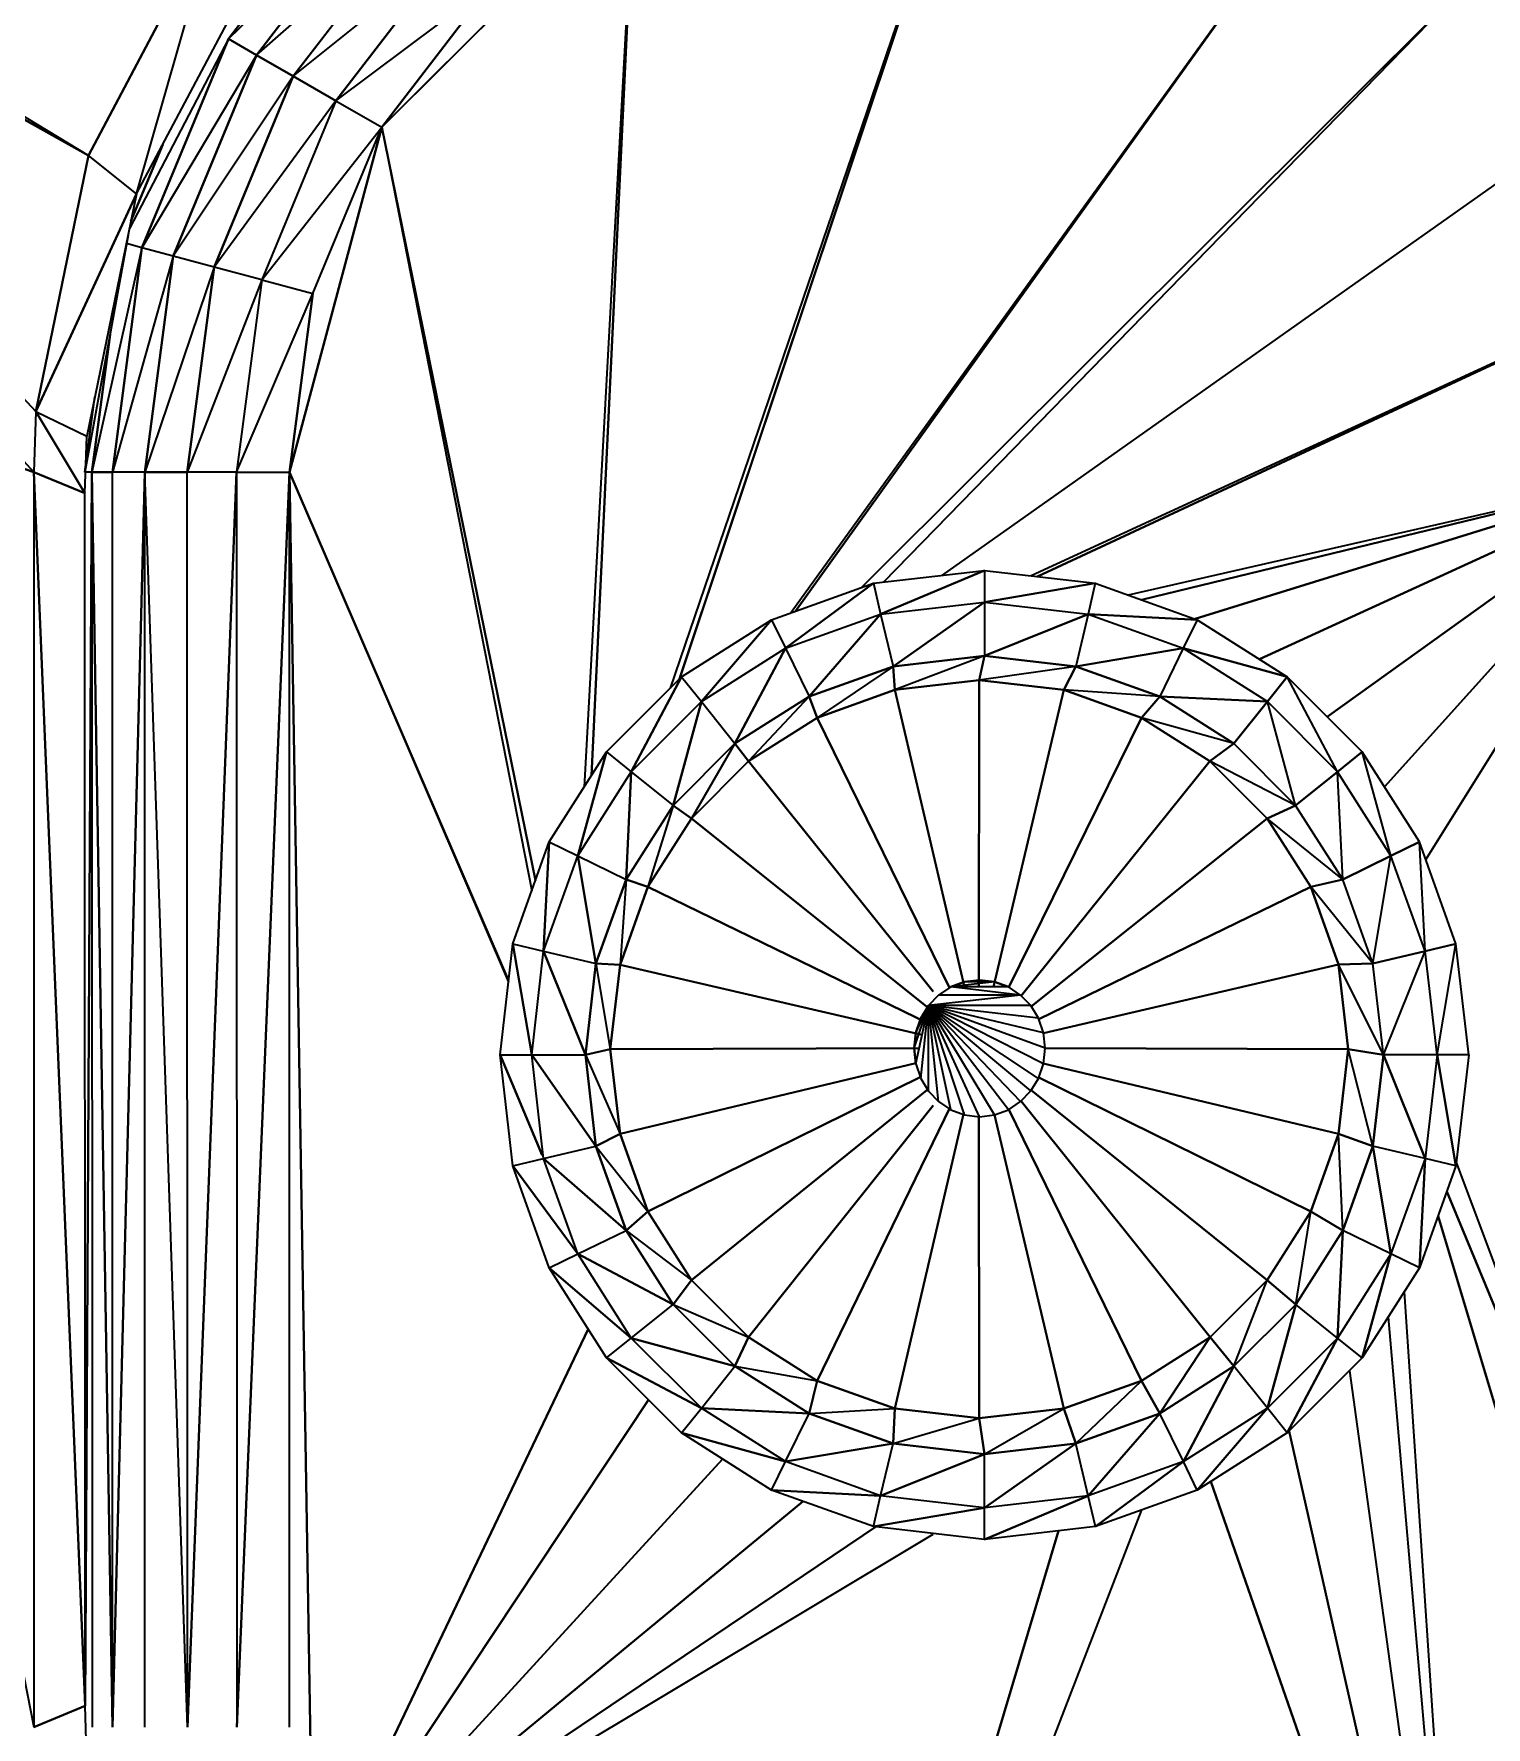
# Model space of a CAD drawing. Header units: millimetres. Extents: x -234375 to -184638, y -91483 to -70216.
# Drawn here: x -229682.9 to -229541.7, y -73796.3 to -73631.7 of the extents above; entities that cross this region are included whole.
import ezdxf

# ---------------------------------------------------------------- set-up
doc = ezdxf.new("R2010")
doc.units = ezdxf.units.MM
doc.header["$MEASUREMENT"] = 0
doc.layers.add('New_Drawing & Figure_Pen_No__7', color=7, linetype='Continuous', lineweight=35)

msp = doc.modelspace()

# ---------------------------------------------------------------- linework, layer by layer
at = {"layer": 'New_Drawing & Figure_Pen_No__7', "color": 7, "linetype": 'Continuous', "lineweight": 35}
for p, q in [((-229761.61, -73592.5), (-229677.63, -73643.48)), ((-229761.61, -73592.5), (-229677.63, -73643.48)), ((-229591.03, -73607.22), (-229621.03, -73695.28)), ((-229591.03, -73607.22), (-229621.03, -73695.28)), ((-229591.03, -73607.22), (-229620.13, -73694.38)), ((-229620.13, -73694.38), (-229591.03, -73607.22)), ((-229736.22, -73610.76), (-229682.75, -73668.39)), ((-229736.22, -73610.76), (-229677.63, -73643.48)), ((-229736.22, -73610.76), (-229682.75, -73668.39)), ((-229677.63, -73643.48), (-229736.22, -73610.76)), ((-229650.62, -73614.67), (-229664.01, -73632.13)), ((-229664.01, -73632.13), (-229650.62, -73614.67)), ((-229664.01, -73632.13), (-229648.38, -73616.91)), ((-229664.01, -73632.13), (-229648.38, -73616.91)), ((-229661.27, -73633.71), (-229648.38, -73616.91)), ((-229648.38, -73616.91), (-229661.27, -73633.71)), ((-229649.09, -73640.74), (-229624.55, -73616.2)), ((-229624.55, -73616.2), (-229649.09, -73640.74)), ((-229624.55, -73616.2), (-229629.42, -73704.92)), ((-229624.55, -73616.2), (-229629.42, -73704.92)), ((-229624.55, -73616.2), (-229628.69, -73703.77)), ((-229628.69, -73703.77), (-229624.55, -73616.2)), ((-229557.51, -73616.2), (-229609.26, -73687.93)), ((-229557.51, -73616.2), (-229609.26, -73687.93)), ((-229557.51, -73616.2), (-229608.84, -73687.78)), ((-229608.84, -73687.78), (-229557.51, -73616.2)), ((-229677.63, -73643.48), (-229665.12, -73619.87)), ((-229665.12, -73619.87), (-229677.63, -73643.48)), ((-229672.94, -73647.2), (-229665.12, -73619.87)), ((-229672.94, -73647.2), (-229665.12, -73619.87)), ((-229661.27, -73633.71), (-229645.47, -73619.82)), ((-229661.27, -73633.71), (-229645.47, -73619.82)), ((-229657.71, -73635.77), (-229645.47, -73619.82)), ((-229645.47, -73619.82), (-229657.71, -73635.77)), ((-229657.71, -73635.77), (-229642.08, -73623.21)), ((-229657.71, -73635.77), (-229642.08, -73623.21)), ((-229653.55, -73638.17), (-229642.08, -73623.21)), ((-229642.08, -73623.21), (-229653.55, -73638.17)), ((-229672.94, -73647.2), (-229661.11, -73624.87)), ((-229653.55, -73638.17), (-229638.44, -73626.85)), ((-229653.55, -73638.17), (-229638.44, -73626.85)), ((-229638.44, -73626.85), (-229649.09, -73640.74)), ((-229649.09, -73640.74), (-229638.44, -73626.85)), ((-229649.09, -73640.74), (-229638.44, -73626.85)), ((-229543.62, -73626.85), (-229602.42, -73685.48)), ((-229543.62, -73626.85), (-229602.42, -73685.48)), ((-229543.62, -73626.85), (-229600.3, -73684.96)), ((-229600.3, -73684.96), (-229543.62, -73626.85)), ((-229664.01, -73632.13), (-229673.64, -73650.57)), ((-229664.01, -73632.13), (-229673.64, -73650.57)), ((-229672.43, -73652.45), (-229664.01, -73632.13)), ((-229664.01, -73632.13), (-229672.43, -73652.45)), ((-229661.27, -73633.71), (-229664.01, -73632.13)), ((-229664.01, -73632.13), (-229661.27, -73633.71)), ((-229661.27, -73633.71), (-229672.43, -73652.45)), ((-229661.27, -73633.71), (-229672.43, -73652.45)), ((-229661.27, -73633.71), (-229669.38, -73653.27)), ((-229669.38, -73653.27), (-229661.27, -73633.71)), ((-229661.27, -73633.71), (-229657.71, -73635.77)), ((-229657.71, -73635.77), (-229661.27, -73633.71)), ((-229717.95, -73636.15), (-229682.94, -73674.26)), ((-229657.71, -73635.77), (-229669.38, -73653.27)), ((-229657.71, -73635.77), (-229669.38, -73653.27)), ((-229657.71, -73635.77), (-229665.4, -73654.34)), ((-229665.4, -73654.34), (-229657.71, -73635.77)), ((-229657.71, -73635.77), (-229653.55, -73638.17)), ((-229653.55, -73638.17), (-229657.71, -73635.77)), ((-229653.55, -73638.17), (-229665.4, -73654.34)), ((-229653.55, -73638.17), (-229665.4, -73654.34)), ((-229653.55, -73638.17), (-229660.76, -73655.58)), ((-229653.55, -73638.17), (-229660.76, -73655.58)), ((-229653.55, -73638.17), (-229649.09, -73640.74)), ((-229653.55, -73638.17), (-229649.09, -73640.74)), ((-229660.76, -73655.58), (-229649.09, -73640.74)), ((-229660.76, -73655.58), (-229649.09, -73640.74)), ((-229649.09, -73640.74), (-229658.07, -73674.26)), ((-229658.07, -73674.26), (-229649.09, -73640.74)), ((-229655.79, -73656.91), (-229649.09, -73640.74)), ((-229655.79, -73656.91), (-229649.09, -73640.74)), ((-229655.79, -73656.91), (-229649.09, -73640.74)), ((-229649.09, -73640.74), (-229634.14, -73713.99)), ((-229634.14, -73713.99), (-229649.09, -73640.74)), ((-229649.09, -73640.74), (-229634.5, -73714.98)), ((-229649.09, -73640.74), (-229634.5, -73714.98)), ((-229532.97, -73640.73), (-229594.58, -73684.3)), ((-229532.97, -73640.73), (-229594.58, -73684.3)), ((-229677.63, -73643.48), (-229682.75, -73668.39)), ((-229682.75, -73668.39), (-229677.63, -73643.48)), ((-229672.94, -73647.2), (-229677.63, -73643.48)), ((-229672.94, -73647.2), (-229677.63, -73643.48)), ((-229670.4, -73642.4), (-229673.49, -73649.87)), ((-229673.49, -73649.87), (-229670.4, -73642.4)), ((-229682.75, -73668.39), (-229672.94, -73647.2)), ((-229672.94, -73647.2), (-229682.75, -73668.39)), ((-229672.94, -73647.2), (-229677.79, -73670.77)), ((-229673.77, -73651.23), (-229677.97, -73674.26)), ((-229672.43, -73652.45), (-229673.92, -73652.05)), ((-229672.43, -73652.45), (-229673.92, -73652.05)), ((-229672.43, -73652.45), (-229677.29, -73674.26)), ((-229672.43, -73652.45), (-229677.29, -73674.26)), ((-229675.3, -73674.26), (-229672.43, -73652.45)), ((-229672.43, -73652.45), (-229675.3, -73674.26)), ((-229669.38, -73653.27), (-229675.3, -73674.26)), ((-229669.38, -73653.27), (-229675.3, -73674.26)), ((-229669.38, -73653.27), (-229672.43, -73652.45)), ((-229669.38, -73653.27), (-229672.43, -73652.45)), ((-229669.38, -73653.27), (-229672.14, -73674.26)), ((-229672.14, -73674.26), (-229669.38, -73653.27)), ((-229665.4, -73654.34), (-229669.38, -73653.27)), ((-229665.4, -73654.34), (-229669.38, -73653.27)), ((-229665.4, -73654.34), (-229672.14, -73674.26)), ((-229665.4, -73654.34), (-229672.14, -73674.26)), ((-229665.4, -73654.34), (-229668.02, -73674.26)), ((-229668.02, -73674.26), (-229665.4, -73654.34)), ((-229660.76, -73655.58), (-229665.4, -73654.34)), ((-229660.76, -73655.58), (-229665.4, -73654.34)), ((-229660.76, -73655.58), (-229668.02, -73674.26)), ((-229660.76, -73655.58), (-229668.02, -73674.26)), ((-229660.76, -73655.58), (-229663.22, -73674.26)), ((-229660.76, -73655.58), (-229663.22, -73674.26)), ((-229663.22, -73674.26), (-229655.79, -73656.91)), ((-229663.22, -73674.26), (-229655.79, -73656.91)), ((-229660.76, -73655.58), (-229655.79, -73656.91)), ((-229660.76, -73655.58), (-229655.79, -73656.91)), ((-229658.07, -73674.26), (-229655.79, -73656.91)), ((-229658.07, -73674.26), (-229655.79, -73656.91)), ((-229655.79, -73656.91), (-229658.07, -73674.26)), ((-229526.27, -73656.9), (-229585.93, -73684.35)), ((-229526.27, -73656.9), (-229585.93, -73684.35)), ((-229526.27, -73656.9), (-229585.32, -73684.42)), ((-229585.32, -73684.42), (-229526.27, -73656.9)), ((-229675.53, -73660.88), (-229677.29, -73674.26)), ((-229677.29, -73674.26), (-229675.53, -73660.88)), ((-229708.8, -73665.49), (-229682.93, -73796.31)), ((-229708.8, -73665.49), (-229682.94, -73674.26)), ((-229708.8, -73665.49), (-229682.93, -73796.31)), ((-229682.94, -73674.26), (-229708.8, -73665.49)), ((-229682.75, -73668.39), (-229682.94, -73674.26)), ((-229682.75, -73668.39), (-229682.94, -73674.26)), ((-229682.75, -73668.39), (-229677.79, -73670.77)), ((-229682.75, -73668.39), (-229677.97, -73676.32)), ((-229677.97, -73676.32), (-229682.75, -73668.39)), ((-229682.75, -73668.39), (-229677.79, -73670.77)), ((-229677.97, -73674.26), (-229677, -73666.95)), ((-229677.97, -73674.26), (-229677, -73666.95)), ((-229677.97, -73676.32), (-229677.79, -73670.77)), ((-229682.94, -73674.26), (-229677.96, -73794.25)), ((-229682.94, -73674.26), (-229682.93, -73796.31)), ((-229677.96, -73794.25), (-229682.94, -73674.26)), ((-229682.94, -73674.26), (-229677.97, -73676.32)), ((-229682.94, -73674.26), (-229682.93, -73796.31)), ((-229677.97, -73676.32), (-229682.94, -73674.26)), ((-229677.29, -73674.26), (-229677.97, -73674.26)), ((-229677.29, -73674.26), (-229677.97, -73674.26)), ((-229677.95, -73794.25), (-229677.29, -73674.26)), ((-229677.29, -73674.26), (-229677.95, -73794.25)), ((-229677.29, -73674.26), (-229677.28, -73796.31)), ((-229677.29, -73674.26), (-229675.29, -73796.31)), ((-229677.29, -73674.26), (-229677.28, -73796.31)), ((-229675.29, -73796.31), (-229677.29, -73674.26)), ((-229677.29, -73674.26), (-229675.3, -73674.26)), ((-229675.3, -73674.26), (-229677.29, -73674.26)), ((-229672.14, -73674.26), (-229675.3, -73674.26)), ((-229672.14, -73674.26), (-229675.3, -73674.26)), ((-229675.29, -73796.31), (-229675.3, -73674.26)), ((-229675.29, -73796.31), (-229675.3, -73674.26)), ((-229672.14, -73674.26), (-229675.29, -73796.31)), ((-229675.29, -73796.31), (-229672.14, -73674.26)), ((-229672.13, -73796.31), (-229672.14, -73674.26)), ((-229668.01, -73796.31), (-229672.14, -73674.26)), ((-229672.14, -73674.26), (-229668.02, -73674.26)), ((-229668.01, -73796.31), (-229672.14, -73674.26)), ((-229672.13, -73796.31), (-229672.14, -73674.26)), ((-229668.02, -73674.26), (-229672.14, -73674.26)), ((-229668.01, -73796.31), (-229668.02, -73674.26)), ((-229663.22, -73674.26), (-229668.02, -73674.26)), ((-229668.01, -73796.31), (-229668.02, -73674.26)), ((-229663.22, -73674.26), (-229668.02, -73674.26)), ((-229668.01, -73796.31), (-229663.22, -73674.26)), ((-229663.22, -73674.26), (-229668.01, -73796.31)), ((-229663.22, -73674.26), (-229663.21, -73796.31)), ((-229663.22, -73674.26), (-229663.21, -73796.31)), ((-229663.22, -73674.26), (-229658.07, -73674.26)), ((-229663.22, -73674.26), (-229658.07, -73674.26)), ((-229658.07, -73674.26), (-229663.21, -73796.31)), ((-229663.21, -73796.31), (-229658.07, -73674.26)), ((-229658.07, -73796.31), (-229658.07, -73674.26)), ((-229655.78, -73813.66), (-229658.07, -73674.26)), ((-229658.07, -73674.26), (-229655.78, -73813.66)), ((-229658.07, -73674.26), (-229636.78, -73723.88)), ((-229658.07, -73796.31), (-229658.07, -73674.26)), ((-229658.07, -73674.26), (-229636.76, -73723.69)), ((-229636.76, -73723.69), (-229658.07, -73674.26)), ((-229658.07, -73674.26), (-229636.78, -73723.88)), ((-229523.99, -73674.26), (-229576.48, -73686.22)), ((-229523.99, -73674.26), (-229576.48, -73686.22)), ((-229523.99, -73674.26), (-229575.19, -73686.68)), ((-229575.19, -73686.68), (-229523.99, -73674.26)), ((-229523.99, -73674.26), (-229569.99, -73688.54)), ((-229569.99, -73688.54), (-229523.99, -73674.26)), ((-229523.99, -73674.26), (-229563.73, -73692.46)), ((-229563.73, -73692.46), (-229523.99, -73674.26)), ((-229523.99, -73674.26), (-229557.15, -73698.06)), ((-229557.15, -73698.06), (-229523.99, -73674.26)), ((-229523.99, -73674.26), (-229551.57, -73704.87)), ((-229551.57, -73704.87), (-229523.99, -73674.26)), ((-229523.99, -73674.26), (-229547.55, -73711.94)), ((-229547.55, -73711.94), (-229523.99, -73674.26)), ((-229677.96, -73794.25), (-229677.97, -73676.32)), ((-229677.96, -73794.25), (-229677.97, -73676.32)), ((-229601.28, -73685.07), (-229590.48, -73683.83)), ((-229590.48, -73683.83), (-229600.57, -73688.07)), ((-229600.57, -73688.07), (-229590.48, -73683.83)), ((-229590.48, -73683.83), (-229590.48, -73686.91)), ((-229590.48, -73683.83), (-229579.69, -73685.07)), ((-229590.48, -73683.83), (-229590.48, -73686.91)), ((-229611.19, -73688.62), (-229601.28, -73685.07)), ((-229601.28, -73685.07), (-229609.83, -73691.39)), ((-229609.83, -73691.39), (-229601.28, -73685.07)), ((-229601.28, -73685.07), (-229600.57, -73688.07)), ((-229601.28, -73685.07), (-229600.57, -73688.07)), ((-229579.69, -73685.07), (-229590.48, -73686.91)), ((-229590.48, -73686.91), (-229579.69, -73685.07)), ((-229579.69, -73685.07), (-229580.39, -73688.07)), ((-229579.69, -73685.07), (-229580.39, -73688.07)), ((-229579.69, -73685.07), (-229569.77, -73688.62)), ((-229609.83, -73691.39), (-229600.57, -73688.07)), ((-229609.83, -73691.39), (-229600.57, -73688.07)), ((-229600.57, -73688.07), (-229607.54, -73696.08)), ((-229607.54, -73696.08), (-229600.57, -73688.07)), ((-229600.57, -73688.07), (-229590.48, -73686.91)), ((-229600.57, -73688.07), (-229590.48, -73686.91)), ((-229600.57, -73688.07), (-229599.37, -73693.16)), ((-229600.57, -73688.07), (-229599.37, -73693.16)), ((-229590.48, -73686.91), (-229599.37, -73693.16)), ((-229599.37, -73693.16), (-229590.48, -73686.91)), ((-229590.48, -73686.91), (-229580.39, -73688.07)), ((-229590.48, -73686.91), (-229590.48, -73692.13)), ((-229590.48, -73686.91), (-229580.39, -73688.07)), ((-229590.48, -73686.91), (-229590.48, -73692.13)), ((-229580.39, -73688.07), (-229590.48, -73692.13)), ((-229590.48, -73692.13), (-229580.39, -73688.07)), ((-229580.39, -73688.07), (-229581.59, -73693.16)), ((-229580.39, -73688.07), (-229581.59, -73693.16)), ((-229569.77, -73688.62), (-229580.39, -73688.07)), ((-229580.39, -73688.07), (-229569.77, -73688.62)), ((-229580.39, -73688.07), (-229571.13, -73691.39)), ((-229580.39, -73688.07), (-229571.13, -73691.39)), ((-229619.94, -73694.19), (-229611.19, -73688.62)), ((-229611.19, -73688.62), (-229618.01, -73696.59)), ((-229618.01, -73696.59), (-229611.19, -73688.62)), ((-229611.19, -73688.62), (-229609.83, -73691.39)), ((-229611.19, -73688.62), (-229609.83, -73691.39)), ((-229569.77, -73688.62), (-229571.13, -73691.39)), ((-229569.77, -73688.62), (-229571.13, -73691.39)), ((-229569.77, -73688.62), (-229561.02, -73694.18)), ((-229618.01, -73696.59), (-229609.83, -73691.39)), ((-229618.01, -73696.59), (-229609.83, -73691.39)), ((-229609.83, -73691.39), (-229614.74, -73700.67)), ((-229614.74, -73700.67), (-229609.83, -73691.39)), ((-229609.83, -73691.39), (-229607.54, -73696.08)), ((-229609.83, -73691.39), (-229607.54, -73696.08)), ((-229571.13, -73691.39), (-229581.59, -73693.16)), ((-229581.59, -73693.16), (-229571.13, -73691.39)), ((-229571.13, -73691.39), (-229573.42, -73696.08)), ((-229571.13, -73691.39), (-229573.42, -73696.08)), ((-229561.02, -73694.18), (-229571.13, -73691.39)), ((-229571.13, -73691.39), (-229561.02, -73694.18)), ((-229571.13, -73691.39), (-229562.95, -73696.59)), ((-229571.13, -73691.39), (-229562.95, -73696.59)), ((-229607.54, -73696.08), (-229599.37, -73693.16)), ((-229599.37, -73693.16), (-229607.54, -73696.08)), ((-229599.37, -73693.16), (-229606.76, -73698.15)), ((-229599.37, -73693.16), (-229606.76, -73698.15)), ((-229599.37, -73693.16), (-229590.48, -73692.13)), ((-229590.48, -73692.13), (-229599.37, -73693.16)), ((-229599.2, -73695.45), (-229599.37, -73693.16)), ((-229599.37, -73693.16), (-229599.2, -73695.45)), ((-229590.48, -73692.13), (-229599.2, -73695.45)), ((-229590.48, -73692.13), (-229599.2, -73695.45)), ((-229590.98, -73694.5), (-229590.48, -73692.13)), ((-229590.48, -73692.13), (-229590.98, -73694.5)), ((-229581.59, -73693.16), (-229590.98, -73694.5)), ((-229581.59, -73693.16), (-229590.98, -73694.5)), ((-229590.48, -73692.13), (-229581.59, -73693.16)), ((-229581.59, -73693.16), (-229590.48, -73692.13)), ((-229582.75, -73695.44), (-229581.59, -73693.16)), ((-229581.59, -73693.16), (-229582.75, -73695.44)), ((-229581.59, -73693.16), (-229573.42, -73696.08)), ((-229573.42, -73696.08), (-229581.59, -73693.16)), ((-229627.24, -73701.48), (-229619.94, -73694.19)), ((-229619.94, -73694.19), (-229624.83, -73703.41)), ((-229624.83, -73703.41), (-229619.94, -73694.19)), ((-229619.94, -73694.19), (-229618.01, -73696.59)), ((-229619.94, -73694.19), (-229618.01, -73696.59)), ((-229590.98, -73694.5), (-229599.2, -73695.45)), ((-229599.2, -73695.45), (-229590.98, -73694.5)), ((-229591.01, -73724.33), (-229590.98, -73694.5)), ((-229590.98, -73694.5), (-229591.01, -73724.33)), ((-229582.75, -73695.44), (-229590.98, -73694.5)), ((-229590.98, -73694.5), (-229582.75, -73695.44)), ((-229562.95, -73696.59), (-229561.02, -73694.18)), ((-229561.02, -73694.18), (-229562.95, -73696.59)), ((-229553.73, -73701.48), (-229561.02, -73694.18)), ((-229556.13, -73703.41), (-229561.02, -73694.18)), ((-229556.13, -73703.41), (-229561.02, -73694.18)), ((-229614.74, -73700.67), (-229607.54, -73696.08)), ((-229607.54, -73696.08), (-229614.74, -73700.67)), ((-229607.54, -73696.08), (-229613.42, -73702.39)), ((-229607.54, -73696.08), (-229613.42, -73702.39)), ((-229606.76, -73698.15), (-229607.54, -73696.08)), ((-229607.54, -73696.08), (-229606.76, -73698.15)), ((-229599.2, -73695.45), (-229606.76, -73698.15)), ((-229606.76, -73698.15), (-229599.2, -73695.45)), ((-229592.38, -73724.49), (-229599.2, -73695.45)), ((-229599.2, -73695.45), (-229592.38, -73724.49)), ((-229589.6, -73724.33), (-229582.75, -73695.44)), ((-229582.75, -73695.44), (-229589.6, -73724.33)), ((-229575.2, -73698.15), (-229582.75, -73695.44)), ((-229573.42, -73696.08), (-229582.75, -73695.44)), ((-229573.42, -73696.08), (-229582.75, -73695.44)), ((-229582.75, -73695.44), (-229575.2, -73698.15)), ((-229575.2, -73698.15), (-229573.42, -73696.08)), ((-229573.42, -73696.08), (-229575.2, -73698.15)), ((-229562.95, -73696.59), (-229573.42, -73696.08)), ((-229573.42, -73696.08), (-229562.95, -73696.59)), ((-229573.42, -73696.08), (-229566.22, -73700.66)), ((-229566.22, -73700.66), (-229573.42, -73696.08)), ((-229624.83, -73703.41), (-229618.01, -73696.59)), ((-229624.83, -73703.41), (-229618.01, -73696.59)), ((-229618.01, -73696.59), (-229620.76, -73706.68)), ((-229620.76, -73706.68), (-229618.01, -73696.59)), ((-229618.01, -73696.59), (-229614.74, -73700.67)), ((-229618.01, -73696.59), (-229614.74, -73700.67)), ((-229606.76, -73698.15), (-229613.42, -73702.39)), ((-229613.42, -73702.39), (-229606.76, -73698.15)), ((-229593.89, -73724.42), (-229606.76, -73698.15)), ((-229606.76, -73698.15), (-229593.89, -73724.42)), ((-229588.1, -73724.36), (-229575.2, -73698.15)), ((-229575.2, -73698.15), (-229588.1, -73724.36)), ((-229568.54, -73702.39), (-229575.2, -73698.15)), ((-229566.22, -73700.66), (-229575.2, -73698.15)), ((-229566.22, -73700.66), (-229575.2, -73698.15)), ((-229575.2, -73698.15), (-229568.54, -73702.39)), ((-229566.22, -73700.66), (-229562.95, -73696.59)), ((-229562.95, -73696.59), (-229566.22, -73700.66)), ((-229556.13, -73703.41), (-229562.95, -73696.59)), ((-229556.13, -73703.41), (-229562.95, -73696.59)), ((-229560.21, -73706.68), (-229562.95, -73696.59)), ((-229560.21, -73706.68), (-229562.95, -73696.59)), ((-229632.8, -73710.23), (-229627.24, -73701.48)), ((-229627.24, -73701.48), (-229630.03, -73711.59)), ((-229630.03, -73711.59), (-229627.24, -73701.48)), ((-229627.24, -73701.48), (-229624.83, -73703.41)), ((-229627.24, -73701.48), (-229624.83, -73703.41)), ((-229620.76, -73706.68), (-229614.74, -73700.67)), ((-229614.74, -73700.67), (-229620.76, -73706.68)), ((-229614.74, -73700.67), (-229618.98, -73707.95)), ((-229614.74, -73700.67), (-229618.98, -73707.95)), ((-229613.42, -73702.39), (-229614.74, -73700.67)), ((-229614.74, -73700.67), (-229613.42, -73702.39)), ((-229568.54, -73702.39), (-229566.22, -73700.66)), ((-229566.22, -73700.66), (-229568.54, -73702.39)), ((-229560.21, -73706.68), (-229566.22, -73700.66)), ((-229560.21, -73706.68), (-229566.22, -73700.66)), ((-229556.13, -73703.41), (-229553.73, -73701.48)), ((-229553.73, -73701.48), (-229556.13, -73703.41)), ((-229548.16, -73710.23), (-229553.73, -73701.48)), ((-229550.93, -73711.58), (-229553.73, -73701.48)), ((-229550.93, -73711.58), (-229553.73, -73701.48)), ((-229613.42, -73702.39), (-229618.98, -73707.95)), ((-229618.98, -73707.95), (-229613.42, -73702.39)), ((-229595.46, -73724.76), (-229613.42, -73702.39)), ((-229613.42, -73702.39), (-229595.46, -73724.76)), ((-229586.9, -73725.18), (-229568.54, -73702.39)), ((-229568.54, -73702.39), (-229586.9, -73725.18)), ((-229562.98, -73707.95), (-229568.54, -73702.39)), ((-229560.21, -73706.68), (-229568.54, -73702.39)), ((-229560.21, -73706.68), (-229568.54, -73702.39)), ((-229568.54, -73702.39), (-229562.98, -73707.95)), ((-229630.03, -73711.59), (-229624.83, -73703.41)), ((-229630.03, -73711.59), (-229624.83, -73703.41)), ((-229624.83, -73703.41), (-229625.34, -73713.88)), ((-229625.34, -73713.88), (-229624.83, -73703.41)), ((-229624.83, -73703.41), (-229620.76, -73706.68)), ((-229624.83, -73703.41), (-229620.76, -73706.68)), ((-229560.21, -73706.68), (-229556.13, -73703.41)), ((-229556.13, -73703.41), (-229560.21, -73706.68)), ((-229550.93, -73711.58), (-229556.13, -73703.41)), ((-229550.93, -73711.58), (-229556.13, -73703.41)), ((-229555.62, -73713.88), (-229556.13, -73703.41)), ((-229555.62, -73713.88), (-229556.13, -73703.41)), ((-229625.34, -73713.88), (-229620.76, -73706.68)), ((-229620.76, -73706.68), (-229625.34, -73713.88)), ((-229620.76, -73706.68), (-229623.22, -73714.61)), ((-229620.76, -73706.68), (-229623.22, -73714.61)), ((-229618.98, -73707.95), (-229623.22, -73714.61)), ((-229623.22, -73714.61), (-229618.98, -73707.95)), ((-229618.98, -73707.95), (-229620.76, -73706.68)), ((-229620.76, -73706.68), (-229618.98, -73707.95)), ((-229595.48, -73726.72), (-229618.98, -73707.95)), ((-229618.98, -73707.95), (-229595.48, -73726.72)), ((-229585.92, -73726.23), (-229562.98, -73707.95)), ((-229562.98, -73707.95), (-229585.92, -73726.23)), ((-229562.98, -73707.95), (-229560.21, -73706.68)), ((-229560.21, -73706.68), (-229562.98, -73707.95)), ((-229558.74, -73714.61), (-229562.98, -73707.95)), ((-229555.62, -73713.88), (-229562.98, -73707.95)), ((-229555.62, -73713.88), (-229562.98, -73707.95)), ((-229562.98, -73707.95), (-229558.74, -73714.61)), ((-229555.62, -73713.88), (-229560.21, -73706.68)), ((-229555.62, -73713.88), (-229560.21, -73706.68)), ((-229636.35, -73720.15), (-229632.8, -73710.23)), ((-229632.8, -73710.23), (-229633.35, -73720.85)), ((-229633.35, -73720.85), (-229632.8, -73710.23)), ((-229632.8, -73710.23), (-229630.03, -73711.59)), ((-229632.8, -73710.23), (-229630.03, -73711.59)), ((-229550.93, -73711.58), (-229548.16, -73710.23)), ((-229548.16, -73710.23), (-229550.93, -73711.58)), ((-229544.61, -73720.14), (-229548.16, -73710.23)), ((-229547.61, -73720.85), (-229548.16, -73710.23)), ((-229547.61, -73720.85), (-229548.16, -73710.23)), ((-229633.35, -73720.85), (-229630.03, -73711.59)), ((-229633.35, -73720.85), (-229630.03, -73711.59)), ((-229630.03, -73711.59), (-229628.26, -73722.05)), ((-229628.26, -73722.05), (-229630.03, -73711.59)), ((-229630.03, -73711.59), (-229625.34, -73713.88)), ((-229630.03, -73711.59), (-229625.34, -73713.88)), ((-229555.62, -73713.88), (-229550.93, -73711.58)), ((-229550.93, -73711.58), (-229555.62, -73713.88)), ((-229552.7, -73722.05), (-229550.93, -73711.58)), ((-229552.7, -73722.05), (-229550.93, -73711.58)), ((-229547.61, -73720.85), (-229550.93, -73711.58)), ((-229547.61, -73720.85), (-229550.93, -73711.58)), ((-229628.26, -73722.05), (-229625.34, -73713.88)), ((-229625.34, -73713.88), (-229628.26, -73722.05)), ((-229625.34, -73713.88), (-229625.92, -73722.17)), ((-229625.34, -73713.88), (-229625.92, -73722.17)), ((-229623.22, -73714.61), (-229625.92, -73722.17)), ((-229625.92, -73722.17), (-229623.22, -73714.61)), ((-229623.22, -73714.61), (-229625.34, -73713.88)), ((-229625.34, -73713.88), (-229623.22, -73714.61)), ((-229595.92, -73727.9), (-229623.22, -73714.61)), ((-229623.22, -73714.61), (-229595.92, -73727.9)), ((-229585.19, -73727.46), (-229558.74, -73714.61)), ((-229558.74, -73714.61), (-229585.19, -73727.46)), ((-229558.74, -73714.61), (-229555.62, -73713.88)), ((-229555.62, -73713.88), (-229558.74, -73714.61)), ((-229556.03, -73722.16), (-229558.74, -73714.61)), ((-229552.7, -73722.05), (-229558.74, -73714.61)), ((-229552.7, -73722.05), (-229558.74, -73714.61)), ((-229558.74, -73714.61), (-229556.03, -73722.16)), ((-229552.7, -73722.05), (-229555.62, -73713.88)), ((-229552.7, -73722.05), (-229555.62, -73713.88)), ((-229637.59, -73730.94), (-229636.35, -73720.15)), ((-229636.35, -73720.15), (-229634.51, -73730.94)), ((-229634.51, -73730.94), (-229636.35, -73720.15)), ((-229636.35, -73720.15), (-229633.35, -73720.85)), ((-229636.35, -73720.15), (-229633.35, -73720.85)), ((-229634.51, -73730.94), (-229633.35, -73720.85)), ((-229634.51, -73730.94), (-229633.35, -73720.85)), ((-229633.35, -73720.85), (-229629.29, -73730.94)), ((-229629.29, -73730.94), (-229633.35, -73720.85)), ((-229633.35, -73720.85), (-229628.26, -73722.05)), ((-229633.35, -73720.85), (-229628.26, -73722.05)), ((-229552.7, -73722.05), (-229547.61, -73720.85)), ((-229547.61, -73720.85), (-229552.7, -73722.05)), ((-229551.67, -73730.94), (-229547.61, -73720.85)), ((-229551.67, -73730.94), (-229547.61, -73720.85)), ((-229547.61, -73720.85), (-229544.61, -73720.14)), ((-229544.61, -73720.14), (-229547.61, -73720.85)), ((-229546.45, -73730.94), (-229547.61, -73720.85)), ((-229546.45, -73730.94), (-229547.61, -73720.85)), ((-229546.45, -73730.94), (-229544.61, -73720.14)), ((-229546.45, -73730.94), (-229544.61, -73720.14)), ((-229543.37, -73730.94), (-229544.61, -73720.14)), ((-229629.29, -73730.94), (-229628.26, -73722.05)), ((-229628.26, -73722.05), (-229629.29, -73730.94)), ((-229625.92, -73722.17), (-229628.26, -73722.05)), ((-229628.26, -73722.05), (-229626.87, -73730.39)), ((-229628.26, -73722.05), (-229626.87, -73730.39)), ((-229628.26, -73722.05), (-229625.92, -73722.17)), ((-229625.92, -73722.17), (-229626.87, -73730.39)), ((-229626.87, -73730.39), (-229625.92, -73722.17)), ((-229596.54, -73729), (-229625.92, -73722.17)), ((-229625.92, -73722.17), (-229596.54, -73729)), ((-229584.74, -73728.83), (-229556.03, -73722.16)), ((-229556.03, -73722.16), (-229584.74, -73728.83)), ((-229556.03, -73722.16), (-229552.7, -73722.05)), ((-229552.7, -73722.05), (-229556.03, -73722.16)), ((-229555.08, -73730.39), (-229556.03, -73722.16)), ((-229551.67, -73730.94), (-229556.03, -73722.16)), ((-229551.67, -73730.94), (-229556.03, -73722.16)), ((-229556.03, -73722.16), (-229555.08, -73730.39)), ((-229551.67, -73730.94), (-229552.7, -73722.05)), ((-229551.67, -73730.94), (-229552.7, -73722.05)), ((-229593.75, -73724.33), (-229594.93, -73725.12)), ((-229593.75, -73724.33), (-229594.93, -73725.12)), ((-229589.49, -73723.83), (-229593.75, -73724.33)), ((-229592.41, -73723.83), (-229593.75, -73724.33)), ((-229589.49, -73723.83), (-229593.75, -73724.33)), ((-229593.75, -73724.33), (-229592.41, -73723.83)), ((-229593.75, -73724.33), (-229592.41, -73723.83)), ((-229592.41, -73723.83), (-229593.75, -73724.33)), ((-229592.41, -73723.83), (-229593.75, -73724.33)), ((-229588.15, -73724.33), (-229593.75, -73724.33)), ((-229586.96, -73725.12), (-229593.75, -73724.33)), ((-229588.15, -73724.33), (-229593.75, -73724.33)), ((-229586.96, -73725.12), (-229593.75, -73724.33)), ((-229590.95, -73723.66), (-229592.41, -73723.83)), ((-229592.41, -73723.83), (-229590.95, -73723.66)), ((-229592.41, -73723.83), (-229590.95, -73723.66)), ((-229590.95, -73723.66), (-229592.41, -73723.83)), ((-229590.95, -73723.66), (-229592.41, -73723.83)), ((-229589.49, -73723.83), (-229592.41, -73723.83)), ((-229589.49, -73723.83), (-229592.41, -73723.83)), ((-229589.49, -73723.83), (-229590.95, -73723.66)), ((-229590.95, -73723.66), (-229589.49, -73723.83)), ((-229590.95, -73723.66), (-229589.49, -73723.83)), ((-229589.49, -73723.83), (-229590.95, -73723.66)), ((-229589.49, -73723.83), (-229590.95, -73723.66)), ((-229588.15, -73724.33), (-229589.49, -73723.83)), ((-229589.49, -73723.83), (-229588.15, -73724.33)), ((-229589.49, -73723.83), (-229588.15, -73724.33)), ((-229588.15, -73724.33), (-229589.49, -73723.83)), ((-229588.15, -73724.33), (-229589.49, -73723.83)), ((-229586.96, -73725.12), (-229588.15, -73724.33)), ((-229586.96, -73725.12), (-229588.15, -73724.33)), ((-229597.32, -73730.3), (-229595.92, -73726.15)), ((-229597.32, -73730.3), (-229595.92, -73726.15)), ((-229597.15, -73731.82), (-229595.92, -73726.15)), ((-229597.15, -73731.82), (-229595.92, -73726.15)), ((-229597.15, -73728.78), (-229595.92, -73726.15)), ((-229597.15, -73728.78), (-229595.92, -73726.15)), ((-229596.67, -73733.22), (-229595.92, -73726.15)), ((-229596.67, -73733.22), (-229595.92, -73726.15)), ((-229596.67, -73727.38), (-229595.92, -73726.15)), ((-229596.67, -73727.38), (-229595.92, -73726.15)), ((-229596.67, -73727.38), (-229595.92, -73726.15)), ((-229595.92, -73726.15), (-229596.67, -73727.38)), ((-229595.92, -73726.15), (-229596.67, -73727.38)), ((-229586.96, -73725.12), (-229595.92, -73726.15)), ((-229594.93, -73725.12), (-229595.92, -73726.15)), ((-229586.96, -73725.12), (-229595.92, -73726.15)), ((-229594.93, -73725.12), (-229595.92, -73726.15)), ((-229585.97, -73726.15), (-229595.92, -73726.15)), ((-229585.22, -73727.38), (-229595.92, -73726.15)), ((-229585.97, -73726.15), (-229595.92, -73726.15)), ((-229584.74, -73728.78), (-229595.92, -73726.15)), ((-229585.22, -73727.38), (-229595.92, -73726.15)), ((-229584.57, -73730.3), (-229595.92, -73726.15)), ((-229584.74, -73728.78), (-229595.92, -73726.15)), ((-229584.74, -73731.82), (-229595.92, -73726.15)), ((-229584.57, -73730.3), (-229595.92, -73726.15)), ((-229585.22, -73733.22), (-229595.92, -73726.15)), ((-229584.74, -73731.82), (-229595.92, -73726.15)), ((-229585.97, -73734.45), (-229595.92, -73726.15)), ((-229585.22, -73733.22), (-229595.92, -73726.15)), ((-229586.96, -73735.48), (-229595.92, -73726.15)), ((-229585.97, -73734.45), (-229595.92, -73726.15)), ((-229588.15, -73736.27), (-229595.92, -73726.15)), ((-229586.96, -73735.48), (-229595.92, -73726.15)), ((-229589.49, -73736.77), (-229595.92, -73726.15)), ((-229588.15, -73736.27), (-229595.92, -73726.15)), ((-229590.95, -73736.95), (-229595.92, -73726.15)), ((-229589.49, -73736.77), (-229595.92, -73726.15)), ((-229592.41, -73736.77), (-229595.92, -73726.15)), ((-229590.95, -73736.95), (-229595.92, -73726.15)), ((-229593.75, -73736.27), (-229595.92, -73726.15)), ((-229592.41, -73736.77), (-229595.92, -73726.15)), ((-229594.93, -73735.48), (-229595.92, -73726.15)), ((-229593.75, -73736.27), (-229595.92, -73726.15)), ((-229595.92, -73734.46), (-229595.92, -73726.15)), ((-229594.93, -73735.48), (-229595.92, -73726.15)), ((-229595.92, -73734.46), (-229595.92, -73726.15)), ((-229586.96, -73725.12), (-229594.93, -73725.12)), ((-229586.96, -73725.12), (-229594.93, -73725.12)), ((-229585.97, -73726.15), (-229586.96, -73725.12)), ((-229585.97, -73726.15), (-229586.96, -73725.12)), ((-229585.22, -73727.38), (-229585.97, -73726.15)), ((-229585.22, -73727.38), (-229585.97, -73726.15)), ((-229596.67, -73727.38), (-229597.15, -73728.78)), ((-229597.15, -73728.78), (-229596.67, -73727.38)), ((-229597.15, -73728.78), (-229596.67, -73727.38)), ((-229596.67, -73727.38), (-229597.15, -73728.78)), ((-229596.67, -73727.38), (-229597.15, -73728.78)), ((-229584.74, -73728.78), (-229585.22, -73727.38)), ((-229584.74, -73728.78), (-229585.22, -73727.38)), ((-229597.15, -73728.78), (-229597.32, -73730.3)), ((-229597.32, -73730.3), (-229597.15, -73728.78)), ((-229597.32, -73730.3), (-229597.15, -73728.78)), ((-229597.15, -73728.78), (-229597.32, -73730.3)), ((-229597.15, -73728.78), (-229597.32, -73730.3)), ((-229584.57, -73730.3), (-229584.74, -73728.78)), ((-229584.57, -73730.3), (-229584.74, -73728.78)), ((-229636.35, -73741.74), (-229637.59, -73730.94)), ((-229637.59, -73730.94), (-229633.49, -73740.69)), ((-229633.49, -73740.69), (-229637.59, -73730.94)), ((-229637.59, -73730.94), (-229634.51, -73730.94)), ((-229637.59, -73730.94), (-229634.51, -73730.94)), ((-229633.35, -73741.03), (-229634.51, -73730.94)), ((-229633.35, -73741.03), (-229634.51, -73730.94)), ((-229634.51, -73730.94), (-229628.26, -73739.83)), ((-229628.26, -73739.83), (-229634.51, -73730.94)), ((-229634.51, -73730.94), (-229629.29, -73730.94)), ((-229634.51, -73730.94), (-229629.29, -73730.94)), ((-229626.87, -73730.39), (-229629.29, -73730.94)), ((-229629.29, -73730.94), (-229626.87, -73730.39)), ((-229628.26, -73739.83), (-229629.29, -73730.94)), ((-229629.29, -73730.94), (-229625.92, -73738.61)), ((-229629.29, -73730.94), (-229628.26, -73739.83)), ((-229629.29, -73730.94), (-229625.92, -73738.61)), ((-229596.82, -73730.3), (-229626.87, -73730.39)), ((-229626.87, -73730.39), (-229596.82, -73730.3)), ((-229626.87, -73730.39), (-229625.92, -73738.61)), ((-229625.92, -73738.61), (-229626.87, -73730.39)), ((-229597.32, -73730.3), (-229597.15, -73731.82)), ((-229597.15, -73731.82), (-229597.32, -73730.3)), ((-229597.15, -73731.82), (-229597.32, -73730.3)), ((-229597.32, -73730.3), (-229597.15, -73731.82)), ((-229597.32, -73730.3), (-229597.15, -73731.82)), ((-229584.74, -73731.82), (-229584.57, -73730.3)), ((-229584.74, -73731.82), (-229584.57, -73730.3)), ((-229555.08, -73730.39), (-229584.57, -73730.3)), ((-229584.57, -73730.3), (-229555.08, -73730.39)), ((-229556.03, -73738.61), (-229555.08, -73730.39)), ((-229555.08, -73730.39), (-229556.03, -73738.61)), ((-229552.7, -73739.83), (-229555.08, -73730.39)), ((-229552.7, -73739.83), (-229555.08, -73730.39)), ((-229551.67, -73730.94), (-229555.08, -73730.39)), ((-229555.08, -73730.39), (-229551.67, -73730.94)), ((-229551.67, -73730.94), (-229552.7, -73739.83)), ((-229552.7, -73739.83), (-229551.67, -73730.94)), ((-229546.45, -73730.94), (-229551.67, -73730.94)), ((-229547.61, -73741.03), (-229551.67, -73730.94)), ((-229551.67, -73730.94), (-229547.61, -73741.03)), ((-229546.45, -73730.94), (-229551.67, -73730.94)), ((-229546.45, -73730.94), (-229547.61, -73741.03)), ((-229546.45, -73730.94), (-229547.61, -73741.03)), ((-229543.37, -73730.94), (-229546.45, -73730.94)), ((-229543.37, -73730.94), (-229546.45, -73730.94)), ((-229544.61, -73741.73), (-229546.45, -73730.94)), ((-229546.45, -73730.94), (-229544.61, -73741.73)), ((-229543.37, -73730.94), (-229544.61, -73741.73)), ((-229597.14, -73731.75), (-229625.92, -73738.61)), ((-229625.92, -73738.61), (-229597.14, -73731.75)), ((-229597.15, -73731.82), (-229596.67, -73733.22)), ((-229597.15, -73731.82), (-229596.67, -73733.22)), ((-229585.22, -73733.22), (-229584.74, -73731.82)), ((-229585.22, -73733.22), (-229584.74, -73731.82)), ((-229584.9, -73731.74), (-229556.03, -73738.61)), ((-229556.03, -73738.61), (-229584.9, -73731.74)), ((-229596.66, -73733.07), (-229623.22, -73746.17)), ((-229623.22, -73746.17), (-229596.66, -73733.07)), ((-229595.92, -73734.24), (-229618.98, -73752.83)), ((-229618.98, -73752.83), (-229595.92, -73734.24)), ((-229596.67, -73733.22), (-229595.92, -73734.46)), ((-229596.67, -73733.22), (-229595.92, -73734.46)), ((-229585.97, -73734.45), (-229585.22, -73733.22)), ((-229585.97, -73734.45), (-229585.22, -73733.22)), ((-229585.93, -73734.38), (-229562.97, -73752.83)), ((-229562.97, -73752.83), (-229585.93, -73734.38)), ((-229585.2, -73733.15), (-229558.74, -73746.16)), ((-229558.74, -73746.16), (-229585.2, -73733.15)), ((-229595.46, -73735.86), (-229613.42, -73758.39)), ((-229613.42, -73758.39), (-229595.46, -73735.86)), ((-229593.8, -73736.02), (-229606.75, -73762.63)), ((-229606.75, -73762.63), (-229593.8, -73736.02)), ((-229595.92, -73734.46), (-229594.93, -73735.48)), ((-229595.92, -73734.46), (-229594.93, -73735.48)), ((-229594.93, -73735.48), (-229593.75, -73736.27)), ((-229594.93, -73735.48), (-229593.75, -73736.27)), ((-229588.15, -73736.27), (-229586.96, -73735.48)), ((-229588.15, -73736.27), (-229586.96, -73735.48)), ((-229586.96, -73735.48), (-229585.97, -73734.45)), ((-229586.96, -73735.48), (-229585.97, -73734.45)), ((-229586.91, -73735.43), (-229568.53, -73758.39)), ((-229568.53, -73758.39), (-229586.91, -73735.43)), ((-229592.48, -73736.55), (-229599.2, -73765.33)), ((-229599.2, -73765.33), (-229592.48, -73736.55)), ((-229593.75, -73736.27), (-229592.41, -73736.77)), ((-229593.75, -73736.27), (-229592.41, -73736.77)), ((-229592.41, -73736.77), (-229590.95, -73736.95)), ((-229592.41, -73736.77), (-229590.95, -73736.95)), ((-229591.01, -73736.81), (-229590.98, -73766.28)), ((-229590.98, -73766.28), (-229591.01, -73736.81)), ((-229590.95, -73736.95), (-229589.49, -73736.77)), ((-229590.95, -73736.95), (-229589.49, -73736.77)), ((-229589.49, -73736.77), (-229588.15, -73736.27)), ((-229589.49, -73736.77), (-229588.15, -73736.27)), ((-229589.49, -73736.77), (-229582.75, -73765.33)), ((-229582.75, -73765.33), (-229589.49, -73736.77)), ((-229588.1, -73736.24), (-229575.2, -73762.63)), ((-229575.2, -73762.63), (-229588.1, -73736.24)), ((-229625.92, -73738.61), (-229628.26, -73739.83)), ((-229628.26, -73739.83), (-229625.92, -73738.61)), ((-229625.92, -73738.61), (-229623.22, -73746.17)), ((-229623.22, -73746.17), (-229625.92, -73738.61)), ((-229558.74, -73746.16), (-229556.03, -73738.61)), ((-229556.03, -73738.61), (-229558.74, -73746.16)), ((-229556.03, -73738.61), (-229552.7, -73739.83)), ((-229555.62, -73748), (-229556.03, -73738.61)), ((-229555.62, -73748), (-229556.03, -73738.61)), ((-229552.7, -73739.83), (-229556.03, -73738.61)), ((-229633.35, -73741.03), (-229628.26, -73739.83)), ((-229633.35, -73741.03), (-229628.26, -73739.83)), ((-229625.34, -73748), (-229628.26, -73739.83)), ((-229628.26, -73739.83), (-229623.22, -73746.17)), ((-229628.26, -73739.83), (-229625.34, -73748)), ((-229628.26, -73739.83), (-229623.22, -73746.17)), ((-229552.7, -73739.83), (-229555.62, -73748)), ((-229555.62, -73748), (-229552.7, -73739.83)), ((-229547.61, -73741.03), (-229552.7, -73739.83)), ((-229547.61, -73741.03), (-229552.7, -73739.83)), ((-229550.93, -73750.29), (-229552.7, -73739.83)), ((-229552.7, -73739.83), (-229550.93, -73750.29)), ((-229636.35, -73741.74), (-229633.35, -73741.03)), ((-229636.35, -73741.74), (-229633.35, -73741.03)), ((-229632.8, -73751.65), (-229636.35, -73741.74)), ((-229636.35, -73741.74), (-229630.03, -73750.3)), ((-229630.03, -73750.3), (-229636.35, -73741.74)), ((-229630.03, -73750.3), (-229633.35, -73741.03)), ((-229630.03, -73750.3), (-229633.35, -73741.03)), ((-229633.35, -73741.03), (-229625.34, -73748)), ((-229625.34, -73748), (-229633.35, -73741.03)), ((-229547.61, -73741.03), (-229550.93, -73750.29)), ((-229547.61, -73741.03), (-229550.93, -73750.29)), ((-229548.16, -73751.65), (-229547.61, -73741.03)), ((-229547.61, -73741.03), (-229548.16, -73751.65)), ((-229544.61, -73741.73), (-229548.16, -73751.65)), ((-229544.61, -73741.73), (-229547.61, -73741.03)), ((-229544.61, -73741.73), (-229547.61, -73741.03)), ((-229523.98, -73796.31), (-229544.57, -73741.4)), ((-229523.98, -73796.31), (-229544.57, -73741.4)), ((-229545.5, -73744.21), (-229523.98, -73796.31)), ((-229523.98, -73796.31), (-229545.5, -73744.21)), ((-229623.22, -73746.17), (-229625.34, -73748)), ((-229625.34, -73748), (-229623.22, -73746.17)), ((-229623.22, -73746.17), (-229618.98, -73752.83)), ((-229618.98, -73752.83), (-229623.22, -73746.17)), ((-229562.97, -73752.83), (-229558.74, -73746.16)), ((-229558.74, -73746.16), (-229562.97, -73752.83)), ((-229560.2, -73755.2), (-229558.74, -73746.16)), ((-229560.2, -73755.2), (-229558.74, -73746.16)), ((-229558.74, -73746.16), (-229555.62, -73748)), ((-229555.62, -73748), (-229558.74, -73746.16)), ((-229546.35, -73746.61), (-229526.26, -73813.66)), ((-229526.26, -73813.66), (-229546.35, -73746.61)), ((-229630.03, -73750.3), (-229625.34, -73748)), ((-229630.03, -73750.3), (-229625.34, -73748)), ((-229620.75, -73755.2), (-229625.34, -73748)), ((-229625.34, -73748), (-229618.98, -73752.83)), ((-229625.34, -73748), (-229620.75, -73755.2)), ((-229625.34, -73748), (-229618.98, -73752.83)), ((-229555.62, -73748), (-229560.2, -73755.2)), ((-229560.2, -73755.2), (-229555.62, -73748)), ((-229556.13, -73758.47), (-229555.62, -73748)), ((-229555.62, -73748), (-229556.13, -73758.47)), ((-229550.93, -73750.29), (-229555.62, -73748)), ((-229550.93, -73750.29), (-229555.62, -73748)), ((-229632.8, -73751.65), (-229630.03, -73750.3)), ((-229632.8, -73751.65), (-229630.03, -73750.3)), ((-229624.83, -73758.47), (-229630.03, -73750.3)), ((-229624.83, -73758.47), (-229630.03, -73750.3)), ((-229630.03, -73750.3), (-229620.75, -73755.2)), ((-229620.75, -73755.2), (-229630.03, -73750.3)), ((-229550.93, -73750.29), (-229556.13, -73758.47)), ((-229550.93, -73750.29), (-229556.13, -73758.47)), ((-229553.72, -73760.4), (-229550.93, -73750.29)), ((-229550.93, -73750.29), (-229553.72, -73760.4)), ((-229548.16, -73751.65), (-229550.93, -73750.29)), ((-229548.16, -73751.65), (-229550.93, -73750.29)), ((-229627.23, -73760.4), (-229632.8, -73751.65)), ((-229632.8, -73751.65), (-229624.83, -73758.47)), ((-229624.83, -73758.47), (-229632.8, -73751.65)), ((-229548.16, -73751.65), (-229553.72, -73760.4)), ((-229618.98, -73752.83), (-229620.75, -73755.2)), ((-229620.75, -73755.2), (-229618.98, -73752.83)), ((-229618.98, -73752.83), (-229613.42, -73758.39)), ((-229613.42, -73758.39), (-229618.98, -73752.83)), ((-229568.53, -73758.39), (-229562.97, -73752.83)), ((-229562.97, -73752.83), (-229568.53, -73758.39)), ((-229566.21, -73761.21), (-229562.97, -73752.83)), ((-229566.21, -73761.21), (-229562.97, -73752.83)), ((-229562.97, -73752.83), (-229560.2, -73755.2)), ((-229560.2, -73755.2), (-229562.97, -73752.83)), ((-229549.65, -73753.99), (-229543.61, -73843.71)), ((-229549.65, -73753.99), (-229543.61, -73843.71)), ((-229624.83, -73758.47), (-229620.75, -73755.2)), ((-229624.83, -73758.47), (-229620.75, -73755.2)), ((-229614.74, -73761.22), (-229620.75, -73755.2)), ((-229620.75, -73755.2), (-229613.42, -73758.39)), ((-229620.75, -73755.2), (-229614.74, -73761.22)), ((-229620.75, -73755.2), (-229613.42, -73758.39)), ((-229560.2, -73755.2), (-229566.21, -73761.21)), ((-229566.21, -73761.21), (-229560.2, -73755.2)), ((-229562.95, -73765.29), (-229560.2, -73755.2)), ((-229560.2, -73755.2), (-229562.95, -73765.29)), ((-229556.13, -73758.47), (-229560.2, -73755.2)), ((-229556.13, -73758.47), (-229560.2, -73755.2)), ((-229551.21, -73756.45), (-229543.61, -73843.71)), ((-229551.21, -73756.45), (-229543.61, -73843.71)), ((-229655.78, -73813.66), (-229629.01, -73757.6)), ((-229629.01, -73757.6), (-229655.78, -73813.66)), ((-229627.23, -73760.4), (-229624.83, -73758.47)), ((-229627.23, -73760.4), (-229624.83, -73758.47)), ((-229618.01, -73765.29), (-229624.83, -73758.47)), ((-229618.01, -73765.29), (-229624.83, -73758.47)), ((-229624.83, -73758.47), (-229614.74, -73761.22)), ((-229614.74, -73761.22), (-229624.83, -73758.47)), ((-229613.42, -73758.39), (-229614.74, -73761.22)), ((-229614.74, -73761.22), (-229613.42, -73758.39)), ((-229613.42, -73758.39), (-229606.75, -73762.63)), ((-229606.75, -73762.63), (-229613.42, -73758.39)), ((-229575.2, -73762.63), (-229568.53, -73758.39)), ((-229568.53, -73758.39), (-229575.2, -73762.63)), ((-229573.42, -73765.8), (-229568.53, -73758.39)), ((-229573.42, -73765.8), (-229568.53, -73758.39)), ((-229568.53, -73758.39), (-229566.21, -73761.21)), ((-229566.21, -73761.21), (-229568.53, -73758.39)), ((-229556.13, -73758.47), (-229562.95, -73765.29)), ((-229556.13, -73758.47), (-229562.95, -73765.29)), ((-229561.02, -73767.69), (-229556.13, -73758.47)), ((-229556.13, -73758.47), (-229561.02, -73767.69)), ((-229553.72, -73760.4), (-229556.13, -73758.47)), ((-229553.72, -73760.4), (-229556.13, -73758.47)), ((-229619.93, -73767.7), (-229627.23, -73760.4)), ((-229627.23, -73760.4), (-229618.01, -73765.29)), ((-229618.01, -73765.29), (-229627.23, -73760.4)), ((-229553.72, -73760.4), (-229561.02, -73767.69)), ((-229618.01, -73765.29), (-229614.74, -73761.22)), ((-229618.01, -73765.29), (-229614.74, -73761.22)), ((-229607.54, -73765.8), (-229614.74, -73761.22)), ((-229614.74, -73761.22), (-229606.75, -73762.63)), ((-229614.74, -73761.22), (-229607.54, -73765.8)), ((-229614.74, -73761.22), (-229606.75, -73762.63)), ((-229566.21, -73761.21), (-229573.42, -73765.8)), ((-229573.42, -73765.8), (-229566.21, -73761.21)), ((-229571.12, -73770.49), (-229566.21, -73761.21)), ((-229566.21, -73761.21), (-229571.12, -73770.49)), ((-229562.95, -73765.29), (-229566.21, -73761.21)), ((-229562.95, -73765.29), (-229566.21, -73761.21)), ((-229554.98, -73761.65), (-229543.61, -73843.71)), ((-229554.98, -73761.65), (-229543.61, -73843.71)), ((-229606.75, -73762.63), (-229607.54, -73765.8)), ((-229607.54, -73765.8), (-229606.75, -73762.63)), ((-229606.75, -73762.63), (-229599.2, -73765.33)), ((-229599.2, -73765.33), (-229606.75, -73762.63)), ((-229582.75, -73765.33), (-229575.2, -73762.63)), ((-229575.2, -73762.63), (-229582.75, -73765.33)), ((-229581.59, -73768.72), (-229575.2, -73762.63)), ((-229581.59, -73768.72), (-229575.2, -73762.63)), ((-229575.2, -73762.63), (-229573.42, -73765.8)), ((-229573.42, -73765.8), (-229575.2, -73762.63)), ((-229655.78, -73813.66), (-229623.16, -73764.47)), ((-229623.16, -73764.47), (-229655.78, -73813.66)), ((-229619.93, -73767.7), (-229618.01, -73765.29)), ((-229619.93, -73767.7), (-229618.01, -73765.29)), ((-229609.83, -73770.49), (-229618.01, -73765.29)), ((-229609.83, -73770.49), (-229618.01, -73765.29)), ((-229618.01, -73765.29), (-229607.54, -73765.8)), ((-229607.54, -73765.8), (-229618.01, -73765.29)), ((-229607.54, -73765.8), (-229599.2, -73765.33)), ((-229607.54, -73765.8), (-229599.2, -73765.33)), ((-229599.2, -73765.33), (-229599.37, -73768.72)), ((-229599.37, -73768.72), (-229599.2, -73765.33)), ((-229599.2, -73765.33), (-229590.98, -73766.28)), ((-229590.98, -73766.28), (-229599.2, -73765.33)), ((-229590.98, -73766.28), (-229582.75, -73765.33)), ((-229582.75, -73765.33), (-229590.98, -73766.28)), ((-229590.48, -73769.75), (-229582.75, -73765.33)), ((-229590.48, -73769.75), (-229582.75, -73765.33)), ((-229582.75, -73765.33), (-229581.59, -73768.72)), ((-229581.59, -73768.72), (-229582.75, -73765.33)), ((-229562.95, -73765.29), (-229571.12, -73770.49)), ((-229562.95, -73765.29), (-229571.12, -73770.49)), ((-229569.77, -73773.26), (-229562.95, -73765.29)), ((-229562.95, -73765.29), (-229569.77, -73773.26)), ((-229561.02, -73767.69), (-229562.95, -73765.29)), ((-229561.02, -73767.69), (-229562.95, -73765.29)), ((-229609.83, -73770.49), (-229607.54, -73765.8)), ((-229609.83, -73770.49), (-229607.54, -73765.8)), ((-229599.37, -73768.72), (-229607.54, -73765.8)), ((-229607.54, -73765.8), (-229599.37, -73768.72)), ((-229599.37, -73768.72), (-229590.98, -73766.28)), ((-229599.37, -73768.72), (-229590.98, -73766.28)), ((-229590.98, -73766.28), (-229590.48, -73769.75)), ((-229590.48, -73769.75), (-229590.98, -73766.28)), ((-229573.42, -73765.8), (-229581.59, -73768.72)), ((-229581.59, -73768.72), (-229573.42, -73765.8)), ((-229580.39, -73773.81), (-229573.42, -73765.8)), ((-229573.42, -73765.8), (-229580.39, -73773.81)), ((-229571.12, -73770.49), (-229573.42, -73765.8)), ((-229571.12, -73770.49), (-229573.42, -73765.8)), ((-229611.19, -73773.26), (-229619.93, -73767.7)), ((-229619.93, -73767.7), (-229609.83, -73770.49)), ((-229609.83, -73770.49), (-229619.93, -73767.7)), ((-229609.83, -73770.49), (-229599.37, -73768.72)), ((-229599.37, -73768.72), (-229609.83, -73770.49)), ((-229600.57, -73773.81), (-229599.37, -73768.72)), ((-229600.57, -73773.81), (-229599.37, -73768.72)), ((-229590.48, -73769.75), (-229599.37, -73768.72)), ((-229599.37, -73768.72), (-229590.48, -73769.75)), ((-229590.48, -73774.97), (-229581.59, -73768.72)), ((-229581.59, -73768.72), (-229590.48, -73774.97)), ((-229581.59, -73768.72), (-229590.48, -73769.75)), ((-229590.48, -73769.75), (-229581.59, -73768.72)), ((-229580.39, -73773.81), (-229581.59, -73768.72)), ((-229580.39, -73773.81), (-229581.59, -73768.72)), ((-229561.02, -73767.69), (-229569.77, -73773.26)), ((-229560.87, -73767.4), (-229543.61, -73843.71)), ((-229543.61, -73843.71), (-229560.87, -73767.4)), ((-229655.78, -73813.66), (-229615.94, -73770.24)), ((-229615.94, -73770.24), (-229655.78, -73813.66)), ((-229611.19, -73773.26), (-229609.83, -73770.49)), ((-229611.19, -73773.26), (-229609.83, -73770.49)), ((-229600.57, -73773.81), (-229609.83, -73770.49)), ((-229600.57, -73773.81), (-229609.83, -73770.49)), ((-229600.57, -73773.81), (-229590.48, -73769.75)), ((-229590.48, -73769.75), (-229600.57, -73773.81)), ((-229590.48, -73774.97), (-229590.48, -73769.75)), ((-229590.48, -73774.97), (-229590.48, -73769.75)), ((-229571.12, -73770.49), (-229580.39, -73773.81)), ((-229571.12, -73770.49), (-229580.39, -73773.81)), ((-229579.68, -73776.81), (-229571.12, -73770.49)), ((-229571.12, -73770.49), (-229579.68, -73776.81)), ((-229569.77, -73773.26), (-229571.12, -73770.49)), ((-229569.77, -73773.26), (-229571.12, -73770.49)), ((-229601.27, -73776.81), (-229611.19, -73773.26)), ((-229611.19, -73773.26), (-229600.57, -73773.81)), ((-229600.57, -73773.81), (-229611.19, -73773.26)), ((-229601.27, -73776.81), (-229600.57, -73773.81)), ((-229601.27, -73776.81), (-229600.57, -73773.81)), ((-229590.48, -73774.97), (-229600.57, -73773.81)), ((-229590.48, -73774.97), (-229600.57, -73773.81)), ((-229590.48, -73778.05), (-229580.39, -73773.81)), ((-229580.39, -73773.81), (-229590.48, -73778.05)), ((-229580.39, -73773.81), (-229590.48, -73774.97)), ((-229580.39, -73773.81), (-229590.48, -73774.97)), ((-229579.68, -73776.81), (-229580.39, -73773.81)), ((-229579.68, -73776.81), (-229580.39, -73773.81)), ((-229569.77, -73773.26), (-229579.68, -73776.81)), ((-229543.61, -73843.71), (-229568.46, -73772.43)), ((-229568.46, -73772.43), (-229543.61, -73843.71)), ((-229655.78, -73813.66), (-229608.13, -73774.36)), ((-229608.13, -73774.36), (-229655.78, -73813.66)), ((-229608.37, -73861.07), (-229575.16, -73775.19)), ((-229608.37, -73861.07), (-229575.16, -73775.19)), ((-229601.27, -73776.81), (-229590.48, -73774.97)), ((-229590.48, -73774.97), (-229601.27, -73776.81)), ((-229590.48, -73778.05), (-229590.48, -73774.97)), ((-229590.48, -73778.05), (-229590.48, -73774.97)), ((-229655.78, -73813.66), (-229600.9, -73776.75)), ((-229600.9, -73776.75), (-229655.78, -73813.66)), ((-229608.37, -73861.07), (-229583.27, -73777.22)), ((-229583.27, -73777.22), (-229608.37, -73861.07)), ((-229590.48, -73778.05), (-229601.27, -73776.81)), ((-229579.68, -73776.81), (-229590.48, -73778.05)), ((-229655.78, -73813.66), (-229595.45, -73777.56)), ((-229655.78, -73813.66), (-229595.45, -73777.56)), ((-229677.96, -73794.25), (-229682.93, -73796.31)), ((-229682.93, -73796.31), (-229677.96, -73794.25)), ((-229677.78, -73799.8), (-229677.96, -73794.25))]:
    msp.add_line(p, q, dxfattribs=at)

doc.saveas('drawing.dxf')
